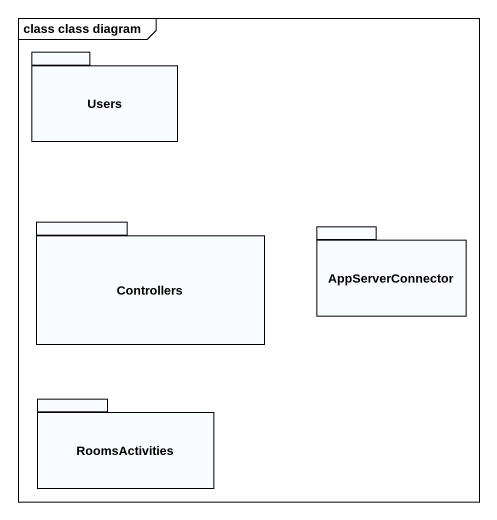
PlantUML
@startuml
mainframe class class diagram
package Users {
}
package Controllers {
}
package AppServerConnector {
}
package RoomsActivities {
}
@enduml
